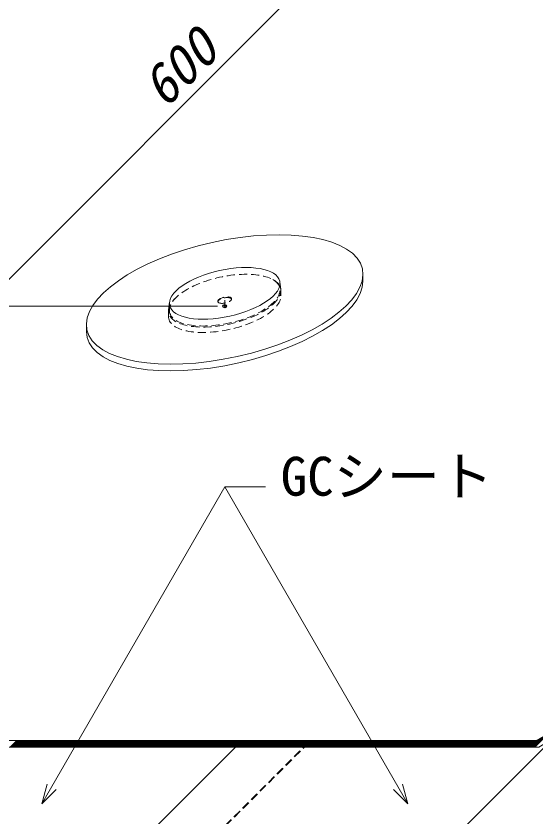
# Model space of a CAD drawing. Units: millimetres, scale not verified. Extents: x -840 to 840, y -594 to 594.
# Drawn here: x -260.4 to -106.3, y 137.7 to 375.1 of the extents above; entities that cross this region are included whole.
import ezdxf
from ezdxf.enums import TextEntityAlignment as Align

# ---------------------------------------------------------------- set-up
doc = ezdxf.new("R2010")
doc.units = ezdxf.units.MM
doc.header["$LTSCALE"] = 2
doc.header["$PDMODE"] = 32
doc.header["$PDSIZE"] = 1
doc.linetypes.add('CHAIN1', pattern=[8, 5, -1, 1, -1])
doc.linetypes.add('DASHED1', pattern=[1.8, 1.2, -0.6])
for name, color, linetype, lineweight in [('0-0_寸法線', 7, 'Continuous', 9), ('0-1_文字', 5, 'Continuous', 9), ('0-5_IBｼｰﾄ', 7, 'Continuous', 9), ('0-D_部材(積層鋼板)', 4, 'Continuous', 9), ('0-F_中心線', 2, 'CHAIN1', 9), ('1-0_GCシート', 4, 'Continuous', 9), ('1-1_増張りシート', 7, 'Continuous', 9)]:
    doc.layers.add(name, color=color, linetype=linetype, lineweight=lineweight)
doc.layers.add('0-8_Defpoints', color=7, linetype='Continuous')
doc.styles.add('ＭＳ ゴシック', font='')
doc.styles.get('ＭＳ ゴシック').set_extended_font_data('MS Gothic')

msp = doc.modelspace()

# ---------------------------------------------------------------- linework, layer by layer
at = {"layer": '0-0_寸法線'}
for p, q in [((-146.864, 412.872), (-265.658, 294.078)), ((-200.729, 289.128), (-270.607, 289.128)), ((-144.333, 141.638), (-198.551, 235.548)), ((-73.248, 189.019), (-170.945, 91.322))]:
    msp.add_line(p, q, dxfattribs=at)
for points in [[(-252.769, 141.638), (-198.551, 235.548), (-186.551, 235.548)], [(-248.527, 145.881), (-252.769, 141.638), (-251.216, 147.434)], [(-148.575, 145.881), (-144.333, 141.638), (-145.886, 147.434)]]:
    msp.add_lwpolyline(points, dxfattribs=at)
at = {"layer": '0-5_IBｼｰﾄ'}
for p, q in [((-106.988, 158.434), (-103.527, 161.896)), ((-106.634, 158.434), (-102.834, 162.234)), ((-311.962, 160.434), (-106.057, 160.434)), ((-262.198, 158.434), (-260.198, 160.434)), ((-261.844, 158.434), (-259.844, 160.434)), ((-261.491, 158.434), (-259.491, 160.434)), ((-261.137, 158.434), (-259.137, 160.434)), ((-260.783, 158.434), (-258.783, 160.434)), ((-260.43, 158.434), (-258.43, 160.434)), ((-260.076, 158.434), (-258.076, 160.434)), ((-259.723, 158.434), (-257.723, 160.434)), ((-259.369, 158.434), (-257.369, 160.434)), ((-259.016, 158.434), (-257.016, 160.434)), ((-258.662, 158.434), (-256.662, 160.434)), ((-258.309, 158.434), (-256.309, 160.434)), ((-257.955, 158.434), (-255.955, 160.434)), ((-257.601, 158.434), (-255.601, 160.434)), ((-257.248, 158.434), (-255.248, 160.434)), ((-256.894, 158.434), (-254.894, 160.434)), ((-256.541, 158.434), (-254.541, 160.434)), ((-256.187, 158.434), (-254.187, 160.434)), ((-255.834, 158.434), (-253.834, 160.434)), ((-255.48, 158.434), (-253.48, 160.434)), ((-255.127, 158.434), (-253.127, 160.434)), ((-254.773, 158.434), (-252.773, 160.434)), ((-254.419, 158.434), (-252.419, 160.434)), ((-254.066, 158.434), (-252.066, 160.434)), ((-253.712, 158.434), (-251.712, 160.434)), ((-253.359, 158.434), (-251.359, 160.434)), ((-253.005, 158.434), (-251.005, 160.434)), ((-252.652, 158.434), (-250.652, 160.434)), ((-252.298, 158.434), (-250.298, 160.434)), ((-251.945, 158.434), (-249.945, 160.434)), ((-251.591, 158.434), (-249.591, 160.434)), ((-251.238, 158.434), (-249.238, 160.434)), ((-250.884, 158.434), (-248.884, 160.434)), ((-250.53, 158.434), (-248.53, 160.434)), ((-250.177, 158.434), (-248.177, 160.434)), ((-249.823, 158.434), (-247.823, 160.434)), ((-249.47, 158.434), (-247.47, 160.434)), ((-249.116, 158.434), (-247.116, 160.434)), ((-248.763, 158.434), (-246.763, 160.434)), ((-248.409, 158.434), (-246.409, 160.434)), ((-248.056, 158.434), (-246.056, 160.434)), ((-247.702, 158.434), (-245.702, 160.434)), ((-247.348, 158.434), (-245.348, 160.434)), ((-246.995, 158.434), (-244.995, 160.434)), ((-246.641, 158.434), (-244.641, 160.434)), ((-246.288, 158.434), (-244.288, 160.434)), ((-245.934, 158.434), (-243.934, 160.434)), ((-245.581, 158.434), (-243.581, 160.434)), ((-245.227, 158.434), (-243.227, 160.434)), ((-244.874, 158.434), (-242.874, 160.434)), ((-244.52, 158.434), (-242.52, 160.434)), ((-244.166, 158.434), (-242.166, 160.434)), ((-243.813, 158.434), (-241.813, 160.434)), ((-243.459, 158.434), (-241.459, 160.434)), ((-243.106, 158.434), (-241.106, 160.434)), ((-242.752, 158.434), (-240.752, 160.434)), ((-242.399, 158.434), (-240.399, 160.434)), ((-242.045, 158.434), (-240.045, 160.434)), ((-241.692, 158.434), (-239.692, 160.434)), ((-241.338, 158.434), (-239.338, 160.434)), ((-240.984, 158.434), (-238.984, 160.434)), ((-240.631, 158.434), (-238.631, 160.434)), ((-240.277, 158.434), (-238.277, 160.434)), ((-239.924, 158.434), (-237.924, 160.434)), ((-239.57, 158.434), (-237.57, 160.434)), ((-239.217, 158.434), (-237.217, 160.434)), ((-238.863, 158.434), (-236.863, 160.434)), ((-238.51, 158.434), (-236.51, 160.434)), ((-238.156, 158.434), (-236.156, 160.434)), ((-237.802, 158.434), (-235.802, 160.434)), ((-237.449, 158.434), (-235.449, 160.434)), ((-237.095, 158.434), (-235.095, 160.434)), ((-236.742, 158.434), (-234.742, 160.434)), ((-236.388, 158.434), (-234.388, 160.434)), ((-236.035, 158.434), (-234.035, 160.434)), ((-235.681, 158.434), (-233.681, 160.434)), ((-235.328, 158.434), (-233.328, 160.434)), ((-234.974, 158.434), (-232.974, 160.434)), ((-234.621, 158.434), (-232.621, 160.434)), ((-234.267, 158.434), (-232.267, 160.434)), ((-233.913, 158.434), (-231.913, 160.434)), ((-233.56, 158.434), (-231.56, 160.434)), ((-233.206, 158.434), (-231.206, 160.434)), ((-232.853, 158.434), (-230.853, 160.434)), ((-232.499, 158.434), (-230.499, 160.434)), ((-232.146, 158.434), (-230.146, 160.434)), ((-231.792, 158.434), (-229.792, 160.434)), ((-231.439, 158.434), (-229.439, 160.434)), ((-231.085, 158.434), (-229.085, 160.434)), ((-230.731, 158.434), (-228.731, 160.434)), ((-230.378, 158.434), (-228.378, 160.434)), ((-230.024, 158.434), (-228.024, 160.434)), ((-229.671, 158.434), (-227.671, 160.434)), ((-229.317, 158.434), (-227.317, 160.434)), ((-228.964, 158.434), (-226.964, 160.434)), ((-228.61, 158.434), (-226.61, 160.434)), ((-228.257, 158.434), (-226.257, 160.434)), ((-227.903, 158.434), (-225.903, 160.434)), ((-227.549, 158.434), (-225.549, 160.434)), ((-227.196, 158.434), (-225.196, 160.434)), ((-226.842, 158.434), (-224.842, 160.434)), ((-226.489, 158.434), (-224.489, 160.434)), ((-226.135, 158.434), (-224.135, 160.434)), ((-225.782, 158.434), (-223.782, 160.434)), ((-225.428, 158.434), (-223.428, 160.434)), ((-225.075, 158.434), (-223.075, 160.434)), ((-224.721, 158.434), (-222.721, 160.434)), ((-224.367, 158.434), (-222.367, 160.434)), ((-224.014, 158.434), (-222.014, 160.434)), ((-223.66, 158.434), (-221.66, 160.434)), ((-223.307, 158.434), (-221.307, 160.434)), ((-222.953, 158.434), (-220.953, 160.434)), ((-222.6, 158.434), (-220.6, 160.434)), ((-222.246, 158.434), (-220.246, 160.434)), ((-221.893, 158.434), (-219.893, 160.434)), ((-221.539, 158.434), (-219.539, 160.434)), ((-221.185, 158.434), (-219.185, 160.434)), ((-220.832, 158.434), (-218.832, 160.434)), ((-220.478, 158.434), (-218.478, 160.434)), ((-220.125, 158.434), (-218.125, 160.434)), ((-219.771, 158.434), (-217.771, 160.434)), ((-219.418, 158.434), (-217.418, 160.434)), ((-219.064, 158.434), (-217.064, 160.434)), ((-218.711, 158.434), (-216.711, 160.434)), ((-218.357, 158.434), (-216.357, 160.434)), ((-218.003, 158.434), (-216.003, 160.434)), ((-217.65, 158.434), (-215.65, 160.434)), ((-217.296, 158.434), (-215.296, 160.434)), ((-216.943, 158.434), (-214.943, 160.434)), ((-216.589, 158.434), (-214.589, 160.434)), ((-216.236, 158.434), (-214.236, 160.434)), ((-215.882, 158.434), (-213.882, 160.434)), ((-215.529, 158.434), (-213.529, 160.434)), ((-215.175, 158.434), (-213.175, 160.434)), ((-214.822, 158.434), (-212.822, 160.434)), ((-214.468, 158.434), (-212.468, 160.434)), ((-214.114, 158.434), (-212.114, 160.434)), ((-213.761, 158.434), (-211.761, 160.434)), ((-213.407, 158.434), (-211.407, 160.434)), ((-213.054, 158.434), (-211.054, 160.434)), ((-212.7, 158.434), (-210.7, 160.434)), ((-212.347, 158.434), (-210.347, 160.434)), ((-211.993, 158.434), (-209.993, 160.434)), ((-211.64, 158.434), (-209.64, 160.434)), ((-211.286, 158.434), (-209.286, 160.434)), ((-210.932, 158.434), (-208.932, 160.434)), ((-210.579, 158.434), (-208.579, 160.434)), ((-210.225, 158.434), (-208.225, 160.434)), ((-209.872, 158.434), (-207.872, 160.434)), ((-209.518, 158.434), (-207.518, 160.434)), ((-209.165, 158.434), (-207.165, 160.434)), ((-208.811, 158.434), (-206.811, 160.434)), ((-208.458, 158.434), (-206.458, 160.434)), ((-208.104, 158.434), (-206.104, 160.434)), ((-207.75, 158.434), (-205.75, 160.434)), ((-207.397, 158.434), (-205.397, 160.434)), ((-207.043, 158.434), (-205.043, 160.434)), ((-206.69, 158.434), (-204.69, 160.434)), ((-206.336, 158.434), (-204.336, 160.434)), ((-205.983, 158.434), (-203.983, 160.434)), ((-205.629, 158.434), (-203.629, 160.434)), ((-205.276, 158.434), (-203.276, 160.434)), ((-204.922, 158.434), (-202.922, 160.434)), ((-204.568, 158.434), (-202.568, 160.434)), ((-204.215, 158.434), (-202.215, 160.434)), ((-203.861, 158.434), (-201.861, 160.434)), ((-203.508, 158.434), (-201.508, 160.434)), ((-203.154, 158.434), (-201.154, 160.434)), ((-202.801, 158.434), (-200.801, 160.434)), ((-202.447, 158.434), (-200.447, 160.434)), ((-202.094, 158.434), (-200.094, 160.434)), ((-201.74, 158.434), (-199.74, 160.434)), ((-201.386, 158.434), (-199.386, 160.434)), ((-201.033, 158.434), (-199.033, 160.434)), ((-200.679, 158.434), (-198.679, 160.434)), ((-200.326, 158.434), (-198.326, 160.434)), ((-199.972, 158.434), (-197.972, 160.434)), ((-199.619, 158.434), (-197.619, 160.434)), ((-199.265, 158.434), (-197.265, 160.434)), ((-198.912, 158.434), (-196.912, 160.434)), ((-198.558, 158.434), (-196.558, 160.434)), ((-198.205, 158.434), (-196.205, 160.434)), ((-197.851, 158.434), (-195.851, 160.434)), ((-197.497, 158.434), (-195.497, 160.434)), ((-197.144, 158.434), (-195.144, 160.434)), ((-196.79, 158.434), (-194.79, 160.434)), ((-196.437, 158.434), (-194.437, 160.434)), ((-196.083, 158.434), (-194.083, 160.434)), ((-195.73, 158.434), (-193.73, 160.434)), ((-195.376, 158.434), (-193.376, 160.434)), ((-195.023, 158.434), (-193.023, 160.434)), ((-194.669, 158.434), (-192.669, 160.434)), ((-194.315, 158.434), (-192.315, 160.434)), ((-193.962, 158.434), (-191.962, 160.434)), ((-193.608, 158.434), (-191.608, 160.434)), ((-193.255, 158.434), (-191.255, 160.434)), ((-192.901, 158.434), (-190.901, 160.434)), ((-192.548, 158.434), (-190.548, 160.434)), ((-192.194, 158.434), (-190.194, 160.434)), ((-191.841, 158.434), (-189.841, 160.434)), ((-191.487, 158.434), (-189.487, 160.434)), ((-191.133, 158.434), (-189.133, 160.434)), ((-190.78, 158.434), (-188.78, 160.434)), ((-190.426, 158.434), (-188.426, 160.434)), ((-190.073, 158.434), (-188.073, 160.434)), ((-189.719, 158.434), (-187.719, 160.434)), ((-189.366, 158.434), (-187.366, 160.434)), ((-189.012, 158.434), (-187.012, 160.434)), ((-188.659, 158.434), (-186.659, 160.434)), ((-188.305, 158.434), (-186.305, 160.434)), ((-187.951, 158.434), (-185.951, 160.434)), ((-187.598, 158.434), (-185.598, 160.434)), ((-187.244, 158.434), (-185.244, 160.434)), ((-186.891, 158.434), (-184.891, 160.434)), ((-186.537, 158.434), (-184.537, 160.434)), ((-186.184, 158.434), (-184.184, 160.434)), ((-185.83, 158.434), (-183.83, 160.434)), ((-185.477, 158.434), (-183.477, 160.434)), ((-185.123, 158.434), (-183.123, 160.434)), ((-184.769, 158.434), (-182.769, 160.434)), ((-184.416, 158.434), (-182.416, 160.434)), ((-184.062, 158.434), (-182.062, 160.434)), ((-183.709, 158.434), (-181.709, 160.434)), ((-183.355, 158.434), (-181.355, 160.434)), ((-183.002, 158.434), (-181.002, 160.434)), ((-182.648, 158.434), (-180.648, 160.434)), ((-182.295, 158.434), (-180.295, 160.434)), ((-181.941, 158.434), (-179.941, 160.434)), ((-181.587, 158.434), (-179.587, 160.434)), ((-181.234, 158.434), (-179.234, 160.434)), ((-180.88, 158.434), (-178.88, 160.434)), ((-180.527, 158.434), (-178.527, 160.434)), ((-180.173, 158.434), (-178.173, 160.434)), ((-179.82, 158.434), (-177.82, 160.434)), ((-179.466, 158.434), (-177.466, 160.434)), ((-179.113, 158.434), (-177.113, 160.434)), ((-178.759, 158.434), (-176.759, 160.434)), ((-178.406, 158.434), (-176.406, 160.434)), ((-178.052, 158.434), (-176.052, 160.434)), ((-177.698, 158.434), (-175.698, 160.434)), ((-177.345, 158.434), (-175.345, 160.434)), ((-176.991, 158.434), (-174.991, 160.434)), ((-176.638, 158.434), (-174.638, 160.434)), ((-176.284, 158.434), (-174.284, 160.434)), ((-175.931, 158.434), (-173.931, 160.434)), ((-175.577, 158.434), (-173.577, 160.434)), ((-175.224, 158.434), (-173.224, 160.434)), ((-174.87, 158.434), (-172.87, 160.434)), ((-174.516, 158.434), (-172.516, 160.434)), ((-174.163, 158.434), (-172.163, 160.434)), ((-173.809, 158.434), (-171.809, 160.434)), ((-173.456, 158.434), (-171.456, 160.434)), ((-173.102, 158.434), (-171.102, 160.434)), ((-172.749, 158.434), (-170.749, 160.434)), ((-172.395, 158.434), (-170.395, 160.434)), ((-172.042, 158.434), (-170.042, 160.434)), ((-171.688, 158.434), (-169.688, 160.434)), ((-171.334, 158.434), (-169.334, 160.434)), ((-170.981, 158.434), (-168.981, 160.434)), ((-170.627, 158.434), (-168.627, 160.434)), ((-170.274, 158.434), (-168.274, 160.434)), ((-169.92, 158.434), (-167.92, 160.434)), ((-169.567, 158.434), (-167.567, 160.434)), ((-169.213, 158.434), (-167.213, 160.434)), ((-168.86, 158.434), (-166.86, 160.434)), ((-168.506, 158.434), (-166.506, 160.434)), ((-168.152, 158.434), (-166.152, 160.434)), ((-167.799, 158.434), (-165.799, 160.434)), ((-167.445, 158.434), (-165.445, 160.434)), ((-167.092, 158.434), (-165.092, 160.434)), ((-166.738, 158.434), (-164.738, 160.434)), ((-166.385, 158.434), (-164.385, 160.434)), ((-166.031, 158.434), (-164.031, 160.434)), ((-165.678, 158.434), (-163.678, 160.434)), ((-165.324, 158.434), (-163.324, 160.434)), ((-164.97, 158.434), (-162.97, 160.434)), ((-164.617, 158.434), (-162.617, 160.434)), ((-164.263, 158.434), (-162.263, 160.434)), ((-163.91, 158.434), (-161.91, 160.434)), ((-163.556, 158.434), (-161.556, 160.434)), ((-163.203, 158.434), (-161.203, 160.434)), ((-162.849, 158.434), (-160.849, 160.434)), ((-162.496, 158.434), (-160.496, 160.434)), ((-162.142, 158.434), (-160.142, 160.434)), ((-161.789, 158.434), (-159.789, 160.434)), ((-161.435, 158.434), (-159.435, 160.434)), ((-161.081, 158.434), (-159.081, 160.434)), ((-160.728, 158.434), (-158.728, 160.434)), ((-160.374, 158.434), (-158.374, 160.434)), ((-160.021, 158.434), (-158.021, 160.434)), ((-159.667, 158.434), (-157.667, 160.434)), ((-159.314, 158.434), (-157.314, 160.434)), ((-158.96, 158.434), (-156.96, 160.434)), ((-158.607, 158.434), (-156.607, 160.434)), ((-158.253, 158.434), (-156.253, 160.434)), ((-157.899, 158.434), (-155.899, 160.434)), ((-157.546, 158.434), (-155.546, 160.434)), ((-157.192, 158.434), (-155.192, 160.434)), ((-156.839, 158.434), (-154.839, 160.434)), ((-156.485, 158.434), (-154.485, 160.434)), ((-156.132, 158.434), (-154.132, 160.434)), ((-155.778, 158.434), (-153.778, 160.434)), ((-155.425, 158.434), (-153.425, 160.434)), ((-155.071, 158.434), (-153.071, 160.434)), ((-154.717, 158.434), (-152.717, 160.434)), ((-154.364, 158.434), (-152.364, 160.434)), ((-154.01, 158.434), (-152.01, 160.434)), ((-153.657, 158.434), (-151.657, 160.434)), ((-153.303, 158.434), (-151.303, 160.434)), ((-152.95, 158.434), (-150.95, 160.434)), ((-152.596, 158.434), (-150.596, 160.434)), ((-152.243, 158.434), (-150.243, 160.434)), ((-151.889, 158.434), (-149.889, 160.434)), ((-151.535, 158.434), (-149.535, 160.434)), ((-151.182, 158.434), (-149.182, 160.434)), ((-150.828, 158.434), (-148.828, 160.434)), ((-150.475, 158.434), (-148.475, 160.434)), ((-150.121, 158.434), (-148.121, 160.434)), ((-149.768, 158.434), (-147.768, 160.434)), ((-149.414, 158.434), (-147.414, 160.434)), ((-149.061, 158.434), (-147.061, 160.434)), ((-148.707, 158.434), (-146.707, 160.434)), ((-148.353, 158.434), (-146.353, 160.434)), ((-148, 158.434), (-146, 160.434)), ((-147.646, 158.434), (-145.646, 160.434)), ((-147.293, 158.434), (-145.293, 160.434)), ((-146.939, 158.434), (-144.939, 160.434)), ((-146.586, 158.434), (-144.586, 160.434)), ((-146.232, 158.434), (-144.232, 160.434)), ((-145.879, 158.434), (-143.879, 160.434)), ((-145.525, 158.434), (-143.525, 160.434)), ((-145.171, 158.434), (-143.171, 160.434)), ((-144.818, 158.434), (-142.818, 160.434)), ((-144.464, 158.434), (-142.464, 160.434)), ((-144.111, 158.434), (-142.111, 160.434)), ((-143.757, 158.434), (-141.757, 160.434)), ((-143.404, 158.434), (-141.404, 160.434)), ((-143.05, 158.434), (-141.05, 160.434)), ((-142.697, 158.434), (-140.697, 160.434)), ((-142.343, 158.434), (-140.343, 160.434)), ((-141.99, 158.434), (-139.99, 160.434)), ((-141.636, 158.434), (-139.636, 160.434)), ((-141.282, 158.434), (-139.282, 160.434)), ((-140.929, 158.434), (-138.929, 160.434)), ((-140.575, 158.434), (-138.575, 160.434)), ((-140.222, 158.434), (-138.222, 160.434)), ((-139.868, 158.434), (-137.868, 160.434)), ((-139.515, 158.434), (-137.515, 160.434)), ((-139.161, 158.434), (-137.161, 160.434)), ((-138.808, 158.434), (-136.808, 160.434)), ((-138.454, 158.434), (-136.454, 160.434)), ((-138.1, 158.434), (-136.1, 160.434)), ((-137.747, 158.434), (-135.747, 160.434)), ((-137.393, 158.434), (-135.393, 160.434)), ((-137.04, 158.434), (-135.04, 160.434)), ((-136.686, 158.434), (-134.686, 160.434)), ((-136.333, 158.434), (-134.333, 160.434)), ((-135.979, 158.434), (-133.979, 160.434)), ((-135.626, 158.434), (-133.626, 160.434)), ((-135.272, 158.434), (-133.272, 160.434)), ((-134.918, 158.434), (-132.918, 160.434)), ((-134.565, 158.434), (-132.565, 160.434)), ((-134.211, 158.434), (-132.211, 160.434)), ((-133.858, 158.434), (-131.858, 160.434)), ((-133.504, 158.434), (-131.504, 160.434)), ((-133.151, 158.434), (-131.151, 160.434)), ((-132.797, 158.434), (-130.797, 160.434)), ((-132.444, 158.434), (-130.444, 160.434)), ((-132.09, 158.434), (-130.09, 160.434)), ((-131.736, 158.434), (-129.736, 160.434)), ((-131.383, 158.434), (-129.383, 160.434)), ((-131.029, 158.434), (-129.029, 160.434)), ((-130.676, 158.434), (-128.676, 160.434)), ((-130.322, 158.434), (-128.322, 160.434)), ((-129.969, 158.434), (-127.969, 160.434)), ((-129.615, 158.434), (-127.615, 160.434)), ((-129.262, 158.434), (-127.262, 160.434)), ((-128.908, 158.434), (-126.908, 160.434)), ((-128.554, 158.434), (-126.554, 160.434)), ((-128.201, 158.434), (-126.201, 160.434)), ((-127.847, 158.434), (-125.847, 160.434)), ((-127.494, 158.434), (-125.494, 160.434)), ((-127.14, 158.434), (-125.14, 160.434)), ((-126.787, 158.434), (-124.787, 160.434)), ((-126.433, 158.434), (-124.433, 160.434)), ((-126.08, 158.434), (-124.08, 160.434)), ((-125.726, 158.434), (-123.726, 160.434)), ((-125.373, 158.434), (-123.373, 160.434)), ((-125.019, 158.434), (-123.019, 160.434)), ((-124.665, 158.434), (-122.665, 160.434)), ((-124.312, 158.434), (-122.312, 160.434)), ((-123.958, 158.434), (-121.958, 160.434)), ((-123.605, 158.434), (-121.605, 160.434)), ((-123.251, 158.434), (-121.251, 160.434)), ((-122.898, 158.434), (-120.898, 160.434)), ((-122.544, 158.434), (-120.544, 160.434)), ((-122.191, 158.434), (-120.191, 160.434)), ((-121.837, 158.434), (-119.837, 160.434)), ((-121.483, 158.434), (-119.483, 160.434)), ((-121.13, 158.434), (-119.13, 160.434)), ((-120.776, 158.434), (-118.776, 160.434)), ((-120.423, 158.434), (-118.423, 160.434)), ((-120.069, 158.434), (-118.069, 160.434)), ((-119.716, 158.434), (-117.716, 160.434)), ((-119.362, 158.434), (-117.362, 160.434)), ((-119.009, 158.434), (-117.009, 160.434)), ((-118.655, 158.434), (-116.655, 160.434)), ((-118.301, 158.434), (-116.301, 160.434)), ((-117.948, 158.434), (-115.948, 160.434)), ((-117.594, 158.434), (-115.594, 160.434)), ((-117.241, 158.434), (-115.241, 160.434)), ((-116.887, 158.434), (-114.887, 160.434)), ((-116.534, 158.434), (-114.534, 160.434)), ((-116.18, 158.434), (-114.18, 160.434)), ((-115.827, 158.434), (-113.827, 160.434)), ((-115.473, 158.434), (-113.473, 160.434)), ((-115.119, 158.434), (-113.119, 160.434)), ((-114.766, 158.434), (-112.766, 160.434)), ((-114.412, 158.434), (-112.412, 160.434)), ((-114.059, 158.434), (-112.059, 160.434)), ((-113.705, 158.434), (-111.705, 160.434)), ((-113.352, 158.434), (-111.352, 160.434)), ((-112.998, 158.434), (-110.998, 160.434)), ((-112.645, 158.434), (-110.645, 160.434)), ((-112.291, 158.434), (-110.291, 160.434)), ((-111.937, 158.434), (-109.937, 160.434)), ((-111.584, 158.434), (-109.584, 160.434)), ((-111.23, 158.434), (-109.23, 160.434)), ((-110.877, 158.434), (-108.877, 160.434)), ((-110.523, 158.434), (-108.523, 160.434)), ((-110.17, 158.434), (-108.17, 160.434)), ((-109.816, 158.434), (-107.816, 160.434)), ((-109.463, 158.434), (-107.463, 160.434)), ((-109.109, 158.434), (-107.109, 160.434)), ((-108.755, 158.434), (-106.755, 160.434)), ((-108.402, 158.434), (-106.402, 160.434)), ((-108.048, 158.434), (-106.036, 160.447)), ((-107.695, 158.434), (-105.2, 160.93)), ((-107.341, 158.434), (-104.363, 161.413)), ((-314.14, 158.434), (-105.522, 158.434))]:
    msp.add_line(p, q, dxfattribs=at)
for points in [[(-100.217, 162.234), (-102.94, 162.234), (-106.057, 160.434), (-289.544, 160.434), (-309.08, 160.434), (-311.962, 160.434)], [(-314.14, 158.434), (-105.522, 158.434), (-102.534, 160.159)]]:
    msp.add_lwpolyline(points, dxfattribs=at)
at = {"layer": '0-8_Defpoints'}
msp.add_point((-198.607, 289.128), dxfattribs=at)
at = {"layer": '0-D_部材(積層鋼板)', "color": 134, "linetype": 'DASHED1'}
for p, q in [((-181.955, 293.761), (-181.955, 292.161)), ((-215.26, 287.695), (-215.26, 286.095))]:
    msp.add_line(p, q, dxfattribs=at)
for major_axis in [(-16.328, -3.62), (-2.041, -0.452)]:
    msp.add_ellipse((-198.607, 290.928), major_axis=major_axis, ratio=0.414214, dxfattribs=at)
for centre, major_axis, start_param, end_param in [((-198.607, 290.728), (-16.583, -3.676), 5.5951713, 9.9296477), ((-198.607, 289.128), (-16.583, -3.676), 6.1916132, 9.3332058), ((-198.607, 290.728), (-2.041, -0.452), 3.1634857, 6.078148)]:
    msp.add_ellipse(centre, major_axis=major_axis, ratio=0.414214, start_param=start_param, end_param=end_param, dxfattribs=at)
at = {"layer": '0-F_中心線'}
msp.add_line((-198.607, 289.128), (-198.607, 290.928), dxfattribs=at)
at = {"layer": '1-0_GCシート'}
msp.add_line((-223.422, 130.39), (-195.377, 158.434), dxfattribs=at)
at = {"layer": '1-0_GCシート', "linetype": 'DASHED1'}
for p, q in [((-203.486, 130.15), (-175.202, 158.434)), ((-203.334, 130.062), (-174.962, 158.434))]:
    msp.add_line(p, q, dxfattribs=at)
at = {"layer": '1-1_増張りシート'}
for p, q in [((-157.617, 296.593), (-157.617, 298.593)), ((-157.617, 296.593), (-157.617, 298.593)), ((-239.598, 281.663), (-239.598, 283.663)), ((-239.598, 281.663), (-239.598, 283.663))]:
    msp.add_line(p, q, dxfattribs=at)
at = {"layer": '1-1_増張りシート', "color": 134}
for p, q in [((-182.236, 296.3), (-181.955, 294.161)), ((-214.979, 290.337), (-215.26, 288.095))]:
    msp.add_line(p, q, dxfattribs=at)
at = {"layer": '1-1_増張りシート'}
msp.add_ellipse((-198.607, 291.128), major_axis=(-40.819, -9.049), ratio=0.414214, dxfattribs=at)
at = {"layer": '1-1_増張りシート', "color": 134}
msp.add_ellipse((-198.607, 292.928), major_axis=(-16.328, -3.62), ratio=0.414214, dxfattribs=at)
at = {"layer": '1-1_増張りシート'}
msp.add_ellipse((-198.607, 289.128), major_axis=(-40.819, -9.049), ratio=0.414214, start_param=6.1916132, end_param=9.3332058, dxfattribs=at)

# ---------------------------------------------------------------- texts
at = {"layer": '0-0_寸法線', "style": 'ＭＳ ゴシック', "oblique": 15}
msp.add_text('600', height=11.54, rotation=45, dxfattribs=at).set_placement((-213.808, 344.908), align=Align.BOTTOM_LEFT)
at = {"layer": '0-1_文字', "color": 7, "style": 'ＭＳ ゴシック'}
msp.add_text('GCシート', height=11.54, dxfattribs=at).set_placement((-182.01, 229.489), align=Align.BOTTOM_LEFT)

doc.saveas('drawing.dxf')
